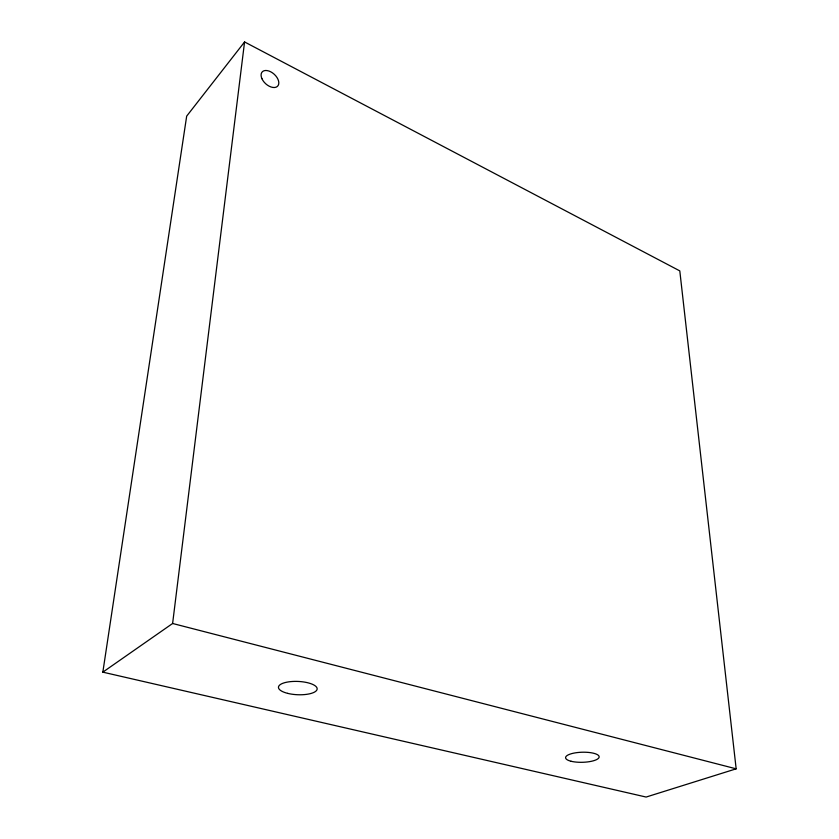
<?xml version="1.0" encoding="UTF-8"?>
<svg xmlns="http://www.w3.org/2000/svg" width="839" height="839" viewBox="0 0 839 839"><rect width="100%" height="100%" fill="white"/><g stroke="black" fill="none" stroke-linecap="round" stroke-linejoin="round"><path stroke-width="1.26" d="M102.84 672.154L172.614 623.482L244.569 41.95L679.8 270.892L736.16 768.828L646.114 797.05L102.84 672.154L186.678 116.128L244.569 41.95M172.614 623.482L736.16 768.828M261.936 78.709A10.508 6.387 42.5 0 0 277.248 86.522A10.508 6.387 42.5 0 0 270.672 71.776A10.508 6.387 42.5 0 0 261.936 78.709M287.704 693.371A19.36 6.649 2.5 0 0 317.152 688.987A19.36 6.649 2.5 0 0 288.595 681.876A19.36 6.649 2.5 0 0 287.704 693.371M571.055 761.256A16.811 5.044 -1.5 0 0 598.773 757.953A16.811 5.044 -1.5 0 0 577.222 752.583A16.811 5.044 -1.5 0 0 571.055 761.256"/></g></svg>
